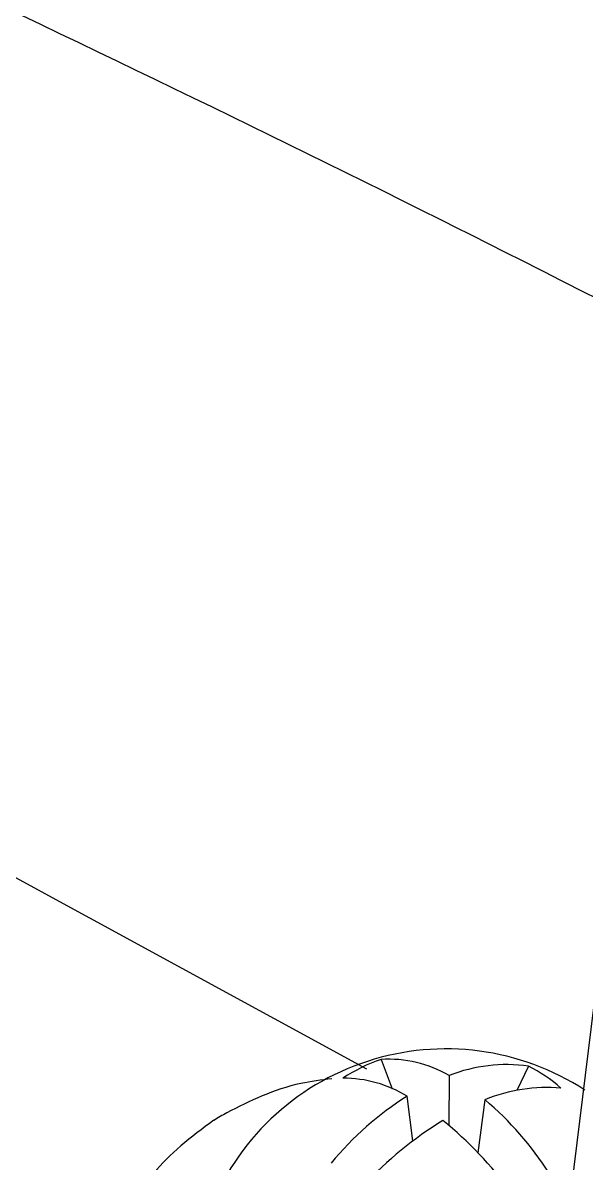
# Model space of a CAD drawing. Extents: x 8 to 113, y 0 to 87.
# Drawn here: x 17.729 to 18.276, y 71.626 to 72.732 of the extents above; entities that cross this region are included whole.
import ezdxf

# ---------------------------------------------------------------- set-up
doc = ezdxf.new("R2010")
doc.units = 0
doc.header["$MEASUREMENT"] = 0
doc.layers.add('OBJECT', color=7, linetype='CONTINUOUS')

msp = doc.modelspace()

# ---------------------------------------------------------------- linework, layer by layer
at = {"layer": 'OBJECT'}
for p, q in [((18.0634, 71.717), (17.3258, 72.1186)), ((18.2862, 71.8003), (18.243, 71.4497)), ((18.0771, 71.7264), (18.0879, 71.6979)), ((18.2201, 71.7198), (18.209, 71.6963)), ((18.1432, 71.7108), (18.1428, 71.6626)), ((18.108, 71.6474), (18.1025, 71.6907)), ((18.1713, 71.6356), (18.178, 71.6872))]:
    msp.add_line(p, q, dxfattribs=at)
for centre, radius, start, end in [((18.1402, 71.49), 0.2466, 56.9111, 159.164), ((18.1363, 71.5595), 0.1771, 109.5095, 122.8911), ((18.0837, 71.6067), 0.1199, 60.213, 93.114), ((18.199, 71.5685), 0.1528, 82.0551, 111.4176), ((18.1509, 71.5837), 0.1528, 48.7247, 63.0583), ((18.0396, 71.5866), 0.1216, 58.8759, 89.7537), ((18.2377, 71.5429), 0.1562, 84.8551, 112.4872), ((18.2675, 71.4293), 0.3092, 122.2702, 140.5664), ((17.9708, 71.4432), 0.3201, 32.6535, 49.6673), ((19.5319, 68.8804), 3.2221, 119.8667, 120.128), ((18.3281, 71.3551), 0.3658, 121.4631, 137.0727), ((17.8898, 71.3657), 0.39, 36.5075, 50.628)]:
    msp.add_arc(centre, radius, start, end, dxfattribs=at)
for points, knots in [([(18.4161, 72.3984), (18.3285, 72.4432), (18.0456, 72.5877), (17.562, 72.8198), (16.9662, 73.0954), (16.3657, 73.3571), (15.9595, 73.5293), (15.7526, 73.6107), (15.7481, 73.6125)], [0, 0, 0, 0, 0.100493, 0.324349, 0.548083, 0.771657, 0.995036, 1, 1, 1, 1]), ([(15.7481, 72.6147), (15.9007, 72.54), (16.3999, 72.2958), (17.238, 71.85), (17.923, 71.4601), (18.2611, 71.2677)], [0, 0, 0, 0, 0.182357, 0.596483, 1, 1, 1, 1]), ([(18.2683, 71.2404), (18.0714, 71.3536), (17.6759, 71.5808), (17.0831, 71.9066), (16.4847, 72.2235), (16.0401, 72.4527), (15.793, 72.5736), (15.7481, 72.5955)], [0, 0, 0, 0, 0.234374, 0.470784, 0.705435, 0.94652, 1, 1, 1, 1]), ([(18.0293, 71.7076), (18.0191, 71.7063), (17.9804, 71.7014), (17.9499, 71.686), (17.9274, 71.6746)], [0, 0, 0, 0, 0.262538, 1, 1, 1, 1]), ([(17.9146, 71.6673), (17.8927, 71.651), (17.8523, 71.621), (17.8389, 71.5824), (17.8327, 71.5648)], [0, 0, 0, 0, 0.541514, 1, 1, 1, 1])]:
    msp.add_open_spline(points, degree=3, knots=knots, dxfattribs=at)

doc.saveas('drawing.dxf')
